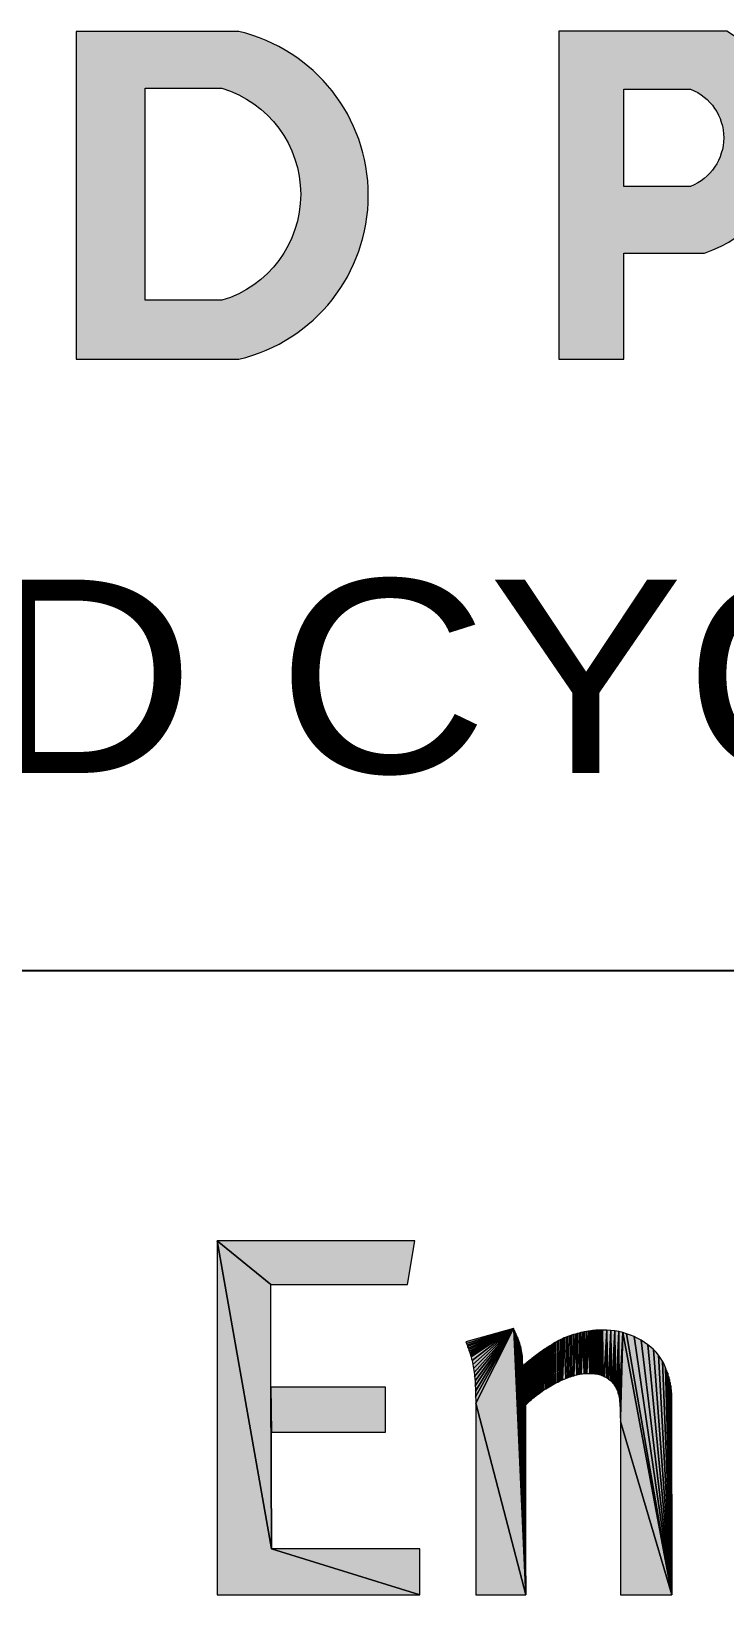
# Model space of a CAD drawing. Header units: inches. Extents: x 0 to 841, y 0 to 594.
# Drawn here: x 757.55 to 767.24, y 62.7 to 84.53 of the extents above; entities that cross this region are included whole.
import ezdxf
from ezdxf.enums import TextEntityAlignment as Align

# ---------------------------------------------------------------- set-up
doc = ezdxf.new("R2010")
doc.units = ezdxf.units.IN
doc.header["$MEASUREMENT"] = 0
doc.layers.add('BG 0', color=7, linetype='Continuous')
doc.layers.add('BG Border', color=7, linetype='Continuous')
doc.styles.add('Arial', font='arial.ttf')

msp = doc.modelspace()

# ---------------------------------------------------------------- hatches: boundary and pattern name
at = {"layer": 'BG 0', "linetype": 'Continuous'}
for points in [[(762.8058293991663, 67.03117590317862), (762.9066971885729, 67.6435932043897), (760.1471873449423, 67.6435932043897), (760.8965252594147, 67.03117590317862)], [(760.8965252594147, 67.03117590317862), (760.1471873449423, 67.6435932043897), (760.9037091183902, 63.34220089300389), (760.8965252594147, 65.59734842203015)], [(760.9037091183902, 63.34220089300389), (760.1471873449423, 67.6435932043897), (760.1471873449423, 62.70097805317786), (762.978722718896, 62.70097805317786)], [(764.2828468280029, 66.41871186682553), (763.6199555733954, 66.23142412334946), (763.6242819122579, 66.21994063130687), (763.6285014279387, 66.20864407983241)], [(764.2828468280029, 66.41871186682553), (763.6285014279387, 66.20864407983241), (763.6326141204377, 66.19748773378404), (763.6366734013457, 66.18642485801976)], [(764.2828468280029, 66.41871186682553), (763.6366734013457, 66.18642485801976), (763.6406792706629, 66.17554558459918), (763.6446317283893, 66.16480985482912)], [(764.2828468280029, 66.41871186682553), (763.6446317283893, 66.16480985482912), (763.6484773629336, 66.15426106562722), (763.6522695858874, 66.14380240848493)], [(764.2828468280029, 66.41871186682553), (763.6522695858874, 66.14380240848493), (763.655954985659, 66.13348729499319), (763.65958697384, 66.1233090487031)], [(764.2828468280029, 66.41871186682553), (763.65958697384, 66.1233090487031), (763.66316555043, 66.11322761092151), (763.6666907154291, 66.1031428349155)], [(764.2828468280029, 66.41871186682553), (763.6666907154291, 66.1031428349155), (763.6701090572466, 66.09306139713394), (763.6734739874729, 66.08297662112793)], [(764.2828468280029, 66.41871186682553), (763.6734739874729, 66.08297662112793), (763.6767320945175, 66.07289518334633), (763.6799367899713, 66.06281040734032)], [(764.2828468280029, 66.41871186682553), (763.6799367899713, 66.06281040734032), (763.6830880738341, 66.05272896955876), (763.6861325345152, 66.04264419355275)], [(764.2828468280029, 66.41871186682553), (763.6861325345152, 66.04264419355275), (763.6891235836055, 66.03255941754674), (763.6920078095137, 66.02247797976514)], [(764.2828468280029, 66.41871186682553), (763.6920078095137, 66.02247797976514), (763.699058139512, 65.99638307938812), (763.7055743536013, 65.97000776815891)], [(764.2828468280029, 66.41871186682553), (763.7055743536013, 65.97000776815891), (763.7117166865543, 65.94335204607748), (763.7173783151894, 65.91641591314387)], [(764.2828468280029, 66.41871186682553), (763.7173783151894, 65.91641591314387), (763.7226660626881, 65.88915597244042), (763.7274731058685, 65.86165901780237)], [(764.2828468280029, 66.41871186682553), (763.7274731058685, 65.86165901780237), (763.731852856322, 65.83383825539454), (763.7358587256392, 65.80573374391005)], [(764.2828468280029, 66.41871186682553), (763.7358587256392, 65.80573374391005), (763.7393838906382, 65.7773521597978), (763.7424817629103, 65.74869016483336)], [(764.2828468280029, 66.41871186682553), (763.7424817629103, 65.74869016483336), (763.745205754046, 65.71899999674417), (763.7476626872271, 65.68758396662415)], [(764.2828468280029, 66.41871186682553), (763.7476626872271, 65.68758396662415), (763.7497991508629, 65.65443873624889), (763.7516685565444, 65.6195676438428)], [(764.2828468280029, 66.41871186682553), (763.7516685565444, 65.6195676438428), (763.7532709042712, 65.5829706894059), (763.7546061940436, 65.54464453471374)], [(764.2828468280029, 66.41871186682553), (763.7546061940436, 65.54464453471374), (763.7555676026798, 65.50458917976633), (763.7563153649522, 65.4627645658705)], [(764.2828468280029, 66.41871186682553), (763.7563153649522, 65.4627645658705), (763.7567426576794, 65.41925748686147), (763.7568494808612, 65.37402120759715)], [(764.2828468280029, 66.41871186682553), (763.7568494808612, 65.37402120759715), (764.4557401477325, 62.70097805317786), (764.2899505695921, 66.4043808693433)], [(764.4557401477325, 62.70097805317786), (764.3035171136796, 66.37613949065715), (764.2968406648176, 66.39019007728717), (764.2899505695921, 66.4043808693433)], [(764.4557401477325, 62.70097805317786), (764.3161756607219, 66.34850233059304), (764.3099265045872, 66.36222577122881), (764.3035171136796, 66.37613949065715)], [(765.2007784291379, 66.3550385740289), (765.2099652227719, 65.78024640037947), (765.2302616273123, 65.7837949329496), (765.2266830507224, 66.36110746604442)], [(765.2266830507224, 66.36110746604442), (765.2302616273123, 65.7837949329496), (765.2526410838977, 66.36656880121352)], [(765.2302616273123, 65.7837949329496), (765.2502909738982, 65.78673590867331), (765.2700532625297, 65.78897585726651), (765.2526410838977, 66.36656880121352)], [(765.2526410838977, 66.36656880121352), (765.2700532625297, 65.78897585726651), (765.2895484932067, 65.79060824901325), (765.2785457054823, 66.37146931467822)], [(765.2785457054823, 66.37146931467822), (765.2895484932067, 65.79060824901325), (765.3086698427473, 65.79158968699596), (765.3045037386574, 66.37581234466292)], [(765.3045037386574, 66.37581234466292), (765.3086698427473, 65.79158968699596), (765.3304617718328, 66.3795478178012)], [(765.3086698427473, 65.79158968699596), (765.3275241343335, 65.79191683299021), (765.3517195850093, 65.79154295185393), (765.3304617718328, 66.3795478178012)], [(765.3304617718328, 66.3795478178012), (765.3517195850093, 65.79154295185393), (765.3751138618218, 65.79046804358715), (765.3563663934173, 66.38271913101065)], [(765.3563663934173, 66.38271913101065), (765.3751138618218, 65.79046804358715), (765.3650190711425, 66.38412118527165)], [(765.3751138618218, 65.79046804358715), (765.3736717488675, 66.38542976924859), (765.3650190711425, 66.38412118527165)], [(765.3978137879524, 65.78864871127226), (765.3823244265926, 66.38668827985909), (765.3736717488675, 66.38542976924859), (765.3751138618218, 65.79046804358715)], [(765.399576370452, 66.38902169873634), (765.3909771043177, 66.38790339355197), (765.3823244265926, 66.38668827985909), (765.3978137879524, 65.78864871127226)], [(765.4197659518106, 65.78612835182687), (765.399576370452, 66.38902169873634), (765.3978137879524, 65.78864871127226)], [(765.4197659518106, 65.78612835182687), (765.4168817259022, 66.39103130984378), (765.408282459768, 66.39004987186108), (765.399576370452, 66.38902169873634)], [(765.4197659518106, 65.78612835182687), (765.4410237649871, 65.78290696525097), (765.4255344036274, 66.39191593931801), (765.4168817259022, 66.39103130984378)], [(765.4410237649871, 65.78290696525097), (765.4341870813524, 66.3927571718746), (765.4255344036274, 66.39191593931801)], [(765.4615872274819, 65.77893781640253), (765.4428397590775, 66.39350493414716), (765.4341870813524, 66.3927571718746), (765.4410237649871, 65.78290696525097)], [(765.4601451145278, 66.39481017989966), (765.4514924368028, 66.39420596127766), (765.4428397590775, 66.39350493414716), (765.4615872274819, 65.77893781640253)], [(765.4687977922529, 66.39537100160408), (765.4601451145278, 66.39481017989966), (765.4615872274819, 65.77893781640253), (765.4814029277043, 65.77427097864802)], [(765.4687977922529, 66.39537100160408), (765.4814029277043, 65.77427097864802), (765.4773970583872, 66.3958383530244)], [(765.4860497361122, 66.39621223416069), (765.4773970583872, 66.3958383530244), (765.4814029277043, 65.77427097864802), (765.500470865654, 65.76885637862094)], [(765.4860497361122, 66.39621223416069), (765.500470865654, 65.76885637862094), (765.4947024138373, 66.39653938015492)], [(765.5033550915625, 66.39681979100712), (765.4947024138373, 66.39653938015492), (765.500470865654, 65.76885637862094), (765.5188444529223, 65.76274075146338)], [(765.5033550915625, 66.39681979100712), (765.5188444529223, 65.76274075146338), (765.5120077692876, 66.39695999643322)], [(765.5206604470127, 66.39710020185933), (765.5120077692876, 66.39695999643322), (765.5188444529223, 65.76274075146338), (765.5364702779179, 65.75587736203329)], [(765.5206604470127, 66.39710020185933), (765.5364702779179, 65.75587736203329), (765.5293131247379, 66.39710020185933)], [(765.5878522283597, 66.39569814759831), (765.5293131247379, 66.39710020185933), (765.5364702779179, 65.75587736203329), (765.5534551638228, 65.74840975398115)], [(765.5878522283597, 66.39569814759831), (765.5534551638228, 65.74840975398115), (765.5696388758641, 65.74033458908261), (765.5851282372239, 65.7316518673376)], [(765.5878522283597, 66.39569814759831), (765.5851282372239, 65.7316518673376), (765.5999232479022, 65.72245505903024)], [(765.6454299233454, 66.39135845583803), (765.5878522283597, 66.39569814759831), (765.5999232479022, 65.72245505903024), (765.6139704963077, 65.71265069387643)], [(765.6454299233454, 66.39135845583803), (765.6139704963077, 65.71265069387643), (765.6272699824407, 65.70228884524265), (765.6398751178921, 65.691316101538)], [(765.6454299233454, 66.39135845583803), (765.6398751178921, 65.691316101538), (765.6517859026619, 65.67978587435337)], [(765.7019927981039, 66.38416792041369), (765.6454299233454, 66.39135845583803), (765.6517859026619, 65.67978587435337), (765.6629489251591, 65.66769816368875)], [(765.7019927981039, 66.38416792041369), (765.6629489251591, 65.66769816368875), (765.6733641853838, 65.65499955795329), (765.6859159092443, 65.63884588993174)], [(765.7019927981039, 66.38416792041369), (765.6859159092443, 65.63884588993174), (765.6976130476505, 65.62213473843022), (765.7084021890114, 65.60486276522431)], [(765.7575408526355, 66.37408314440768), (765.7019927981039, 66.38416792041369), (765.7084021890114, 65.60486276522431), (765.718336744918, 65.58698323517194)], [(765.7575408526355, 66.37408314440768), (765.718336744918, 65.58698323517194), (765.7274167153703, 65.56854622163961), (765.7356421003683, 65.54954504817843)], [(765.7575408526355, 66.37408314440768), (765.7356421003683, 65.54954504817843), (765.743012899912, 65.52993965609525), (765.7494757024103, 65.50977344230765)], [(765.7575408526355, 66.37408314440768), (765.7494757024103, 65.50977344230765), (765.7550839194544, 65.48899967167362), (765.759837551044, 65.46766507933518)], [(765.8120740869402, 66.36110746604442), (765.7575408526355, 66.37408314440768), (765.759837551044, 65.46766507933518), (765.763950243543, 65.44479156553408)], [(765.8120740869402, 66.36110746604442), (765.763950243543, 65.44479156553408), (765.7676356433149, 65.41925748686147), (765.7708937503595, 65.39115297537697)], [(765.8120740869402, 66.36110746604442), (765.7708937503595, 65.39115297537697), (765.7736711530861, 65.36048470752951), (765.7760746746764, 65.32719927172813)], [(765.8120740869402, 66.36110746604442), (765.7760746746764, 65.32719927172813), (765.7779974919486, 65.29130334442173), (765.7795464280847, 65.25283698430349)], [(765.8120740869402, 66.36110746604442), (765.7795464280847, 65.25283698430349), (765.7806146599025, 65.21175679445577), (765.7812555989933, 65.1681095100206)], [(765.8120740869402, 66.36110746604442), (765.7812555989933, 65.1681095100206), (765.7814692453569, 65.121848395856), (766.49478104177, 62.70097805317786)], [(765.8120740869402, 66.36110746604442), (766.49478104177, 62.70097805317786), (765.8656459126086, 66.34523420887508)], [(764.4557401477325, 62.70097805317786), (764.3279796223098, 66.32137925709125), (764.3222111704931, 66.3348723602413), (764.3161756607219, 66.34850233059304)], [(764.4557401477325, 62.70097805317786), (764.3389289984435, 66.29486707866036), (764.333534427763, 66.30807643273377), (764.3279796223098, 66.32137925709125)], [(764.4557401477325, 62.70097805317786), (764.3490237891228, 66.26895578062704), (764.3440565111695, 66.28184132693065), (764.3389289984435, 66.29486707866036)], [(764.4557401477325, 62.70097805317786), (764.3582639943477, 66.24356190738052), (764.3537240091216, 66.25621377797397), (764.3490237891228, 66.26895578062704)], [(764.4557401477325, 62.70097805317786), (764.3665962025276, 66.21877559098044), (764.3625369216195, 66.23109697735522), (764.3582639943477, 66.24356190738052)], [(764.4557401477325, 62.70097805317786), (764.3740738252529, 66.19459349320238), (764.370441837072, 66.20663780694939), (764.3665962025276, 66.21877559098044)], [(764.4557401477325, 62.70097805317786), (764.3807502741149, 66.17097221712874), (764.3774921670702, 66.18268938488148), (764.3740738252529, 66.19459349320238)], [(764.4557401477325, 62.70097805317786), (764.3865187259316, 66.14636950307236), (764.3836879116141, 66.15934851966003), (764.3807502741149, 66.17097221712874)], [(764.4557401477325, 62.70097805317786), (764.3916996502485, 66.12046154326349), (764.3891893054764, 66.13344055985115), (764.3865187259316, 66.14636950307236)], [(764.7345486522086, 65.57638771082799), (764.7581031637935, 65.59118605973055), (764.7413853358432, 66.14553160874019), (764.7330531276635, 66.14030394928125)], [(764.7581031637935, 65.59118605973055), (764.7497709556138, 66.15066579791502), (764.7413853358432, 66.14553160874019)], [(764.7818179101514, 65.60547032207074), (764.758370221748, 66.15575325194786), (764.7497709556138, 66.15066579791502), (764.7581031637935, 65.59118605973055)], [(764.7756755771983, 66.16597823337997), (764.7670228994732, 66.1608440442051), (764.758370221748, 66.15575325194786), (764.7818179101514, 65.60547032207074)], [(764.7843282549234, 66.17120589283888), (764.7756755771983, 66.16597823337997), (764.7818179101514, 65.60547032207074), (764.8056394796909, 65.61928723299059)], [(764.7843282549234, 66.17120589283888), (764.8056394796909, 65.61928723299059), (764.7929275210577, 66.1765270225819)], [(764.8056394796909, 65.61928723299059), (764.8015801987827, 66.18184815232487), (764.7929275210577, 66.1765270225819)], [(764.829621284003, 65.63254666043048), (764.8102328765078, 66.18730948749398), (764.8015801987827, 66.18184815232487), (764.8056394796909, 65.61928723299059)], [(764.8275382319581, 66.19842243662472), (764.818885554233, 66.19282089602953), (764.8102328765078, 66.18730948749398), (764.829621284003, 65.63254666043048)], [(764.8361909096833, 66.20407071236195), (764.8275382319581, 66.19842243662472), (764.829621284003, 65.63254666043048), (764.853763323088, 65.6453353982256)], [(764.8361909096833, 66.20407071236195), (764.853763323088, 65.6453353982256), (764.8448435874084, 66.20981245838325)], [(764.8448435874084, 66.20981245838325), (764.853763323088, 65.6453353982256), (764.8780655969456, 65.65766012282478), (764.8694129192204, 66.22390978015531)], [(764.8694129192204, 66.22390978015531), (764.8780655969456, 65.65766012282478), (764.902474693985, 65.6694240257196), (764.8940890742142, 66.23744628022297)], [(764.8940890742142, 66.23744628022297), (764.902474693985, 65.6694240257196), (764.92544167807, 65.68067384205202), (764.9189788755716, 66.25042529681063)], [(764.9189788755716, 66.25042529681063), (764.92544167807, 65.68067384205202), (764.9483018389735, 65.69145630696408), (764.9439755001109, 66.2628434916939)], [(764.9439755001109, 66.2628434916939), (764.9483018389735, 65.69145630696408), (764.9710017651041, 65.70172802353824), (764.9690789478319, 66.27465412973075)], [(764.9690789478319, 66.27465412973075), (764.9710017651041, 65.70172802353824), (764.9943960419166, 66.28585721092114)], [(764.9710017651041, 65.70172802353824), (764.9935414564623, 65.71148565355001), (765.0159209130475, 65.72077259391702), (764.9943960419166, 66.28585721092114)], [(764.9943960419166, 66.28585721092114), (765.0159209130475, 65.72077259391702), (765.0381935464511, 65.72950205080406), (765.019819959183, 66.29654620554915)], [(765.019819959183, 66.29654620554915), (765.0381935464511, 65.72950205080406), (765.0603059450821, 65.73776749449517), (765.0454041112222, 66.30663098155516)], [(765.0454041112222, 66.30663098155516), (765.0603059450821, 65.73776749449517), (765.082311520531, 65.74551551339948), (765.0711484980338, 66.31615159763233)], [(765.0711484980338, 66.31615159763233), (765.082311520531, 65.74551551339948), (765.1041034496166, 65.75274944574144), (765.0969997080274, 66.3250679950875)], [(765.0969997080274, 66.3250679950875), (765.1041034496166, 65.75274944574144), (765.1257885555201, 65.75947262974545), (765.1229577412028, 66.33342357083825)], [(765.1229577412028, 66.33342357083825), (765.1257885555201, 65.75947262974545), (765.1488623627872, 66.34122166310904)], [(765.1257885555201, 65.75947262974545), (765.1472600150603, 65.76563499204505), (765.168464416646, 65.77114306235617), (765.1488623627872, 66.34122166310904)], [(765.1488623627872, 66.34122166310904), (765.168464416646, 65.77114306235617), (765.1893483486863, 65.77599684067883), (765.1748203959627, 66.34840886030895)], [(765.1748203959627, 66.34840886030895), (765.1893483486863, 65.77599684067883), (765.2099652227719, 65.78024640037947), (765.2007784291379, 66.3550385740289)], [(766.49478104177, 62.70097805317786), (765.9696382800827, 66.3049017812999), (765.9181495064591, 66.32651678449055), (765.8656459126086, 66.34523420887508)], [(766.49478104177, 62.70097805317786), (766.0696781898305, 66.2530391265401), (766.0201656450702, 66.28039587575203), (765.9696382800827, 66.3049017812999)], [(766.49478104177, 62.70097805317786), (766.1615995377622, 66.19165251747869), (766.1171610941369, 66.22325548816684), (766.0696781898305, 66.2530391265401)], [(766.49478104177, 62.70097805317786), (766.2414498661512, 66.12275156522313), (766.2030469322972, 66.15813340596716), (766.1615995377622, 66.19165251747869)], [(764.4557401477325, 62.70097805317786), (764.3962930470656, 66.09450684831256), (764.3941031718389, 66.10748586490023), (764.3916996502485, 66.12046154326349)], [(764.4557401477325, 62.70097805317786), (764.4003523279737, 66.06855215336162), (764.3984295107014, 66.0815311699493), (764.3962930470656, 66.09450684831256)], [(764.4557401477325, 62.70097805317786), (764.4038240813818, 66.04264419355275), (764.4021683220641, 66.05562321014042), (764.4003523279737, 66.06855215336162)], [(764.4557401477325, 62.70097805317786), (764.4067083072903, 66.01664276345979), (764.4053196059269, 66.02966517696507), (764.4038240813818, 66.04264419355275)], [(764.4557401477325, 62.70097805317786), (764.4281797668303, 65.90558671308972), (764.4125301706979, 65.89279463707018), (764.4118892316072, 65.93537035146298)], [(764.4435088934174, 65.9181451133991), (764.4557401477325, 65.35240954263094), (764.4747012625005, 65.37103349673143), (764.4584641388683, 65.93037636771423)], [(764.4584641388683, 65.93037636771423), (764.4747012625005, 65.37103349673143), (764.4730455031829, 65.94232387295274)], [(764.4730455031829, 65.94232387295274), (764.4747012625005, 65.37103349673143), (764.4940896699957, 65.38942711334616), (764.487252986361, 65.95399430556347)], [(764.487252986361, 65.95399430556347), (764.4940896699957, 65.38942711334616), (764.513905370218, 65.40763378939275), (764.5011399999939, 65.96538766554643)], [(764.5011399999939, 65.96538766554643), (764.513905370218, 65.40763378939275), (764.5341483631676, 65.42560678972919), (764.5146531324906, 65.97649727645273)], [(764.5146531324906, 65.97649727645273), (764.5341483631676, 65.42560678972919), (764.5278457954419, 65.98727974136483)], [(764.540611165666, 65.99782853056675), (764.5278457954419, 65.98727974136483), (764.5341483631676, 65.42560678972919), (764.5548186488444, 65.44334277613102)], [(764.540611165666, 65.99782853056675), (764.5548186488444, 65.44334277613102), (764.5530026547538, 66.00805351199887)], [(764.5530026547538, 66.00805351199887), (764.5548186488444, 65.44334277613102), (764.575969638839, 65.46089516018915), (764.5652873206598, 66.0180882146384)], [(764.5652873206598, 66.0180882146384), (764.575969638839, 65.46089516018915), (764.5974945099699, 65.4782138685371), (764.5776788097476, 66.02793931493424)], [(764.5776788097476, 66.02793931493424), (764.5974945099699, 65.4782138685371), (764.5900702988354, 66.03765020980399)], [(764.602622022696, 66.04726429616522), (764.5900702988354, 66.03765020980399), (764.5974945099699, 65.4782138685371), (764.6194466738282, 65.49534897454136)], [(764.602622022696, 66.04726429616522), (764.6194466738282, 65.49534897454136), (764.6151737465565, 66.05669478018277)], [(764.6278322935988, 66.0659850587742), (764.6151737465565, 66.05669478018277), (764.6194466738282, 65.49534897454136), (764.6418795420044, 65.51224706661102)], [(764.6278322935988, 66.0659850587742), (764.6418795420044, 65.51224706661102), (764.640544252232, 66.07513513193953)], [(764.653309622456, 66.08414499967876), (764.640544252232, 66.07513513193953), (764.6418795420044, 65.51224706661102), (764.6646862913169, 65.5289114829705)], [(764.653309622456, 66.08414499967876), (764.6646862913169, 65.5289114829705), (764.666181815862, 66.0930146619919)], [(764.6878135101747, 65.54525209156017), (764.6791074208587, 66.10169738373689), (764.666181815862, 66.0930146619919), (764.6646862913169, 65.5289114829705)], [(764.6878135101747, 65.54525209156017), (764.693795608355, 66.11308740549542), (764.6863713972206, 66.10743912975819), (764.6791074208587, 66.10169738373689)], [(764.7111009638054, 65.56107527536305), (764.7013800542622, 66.11868894609061), (764.693795608355, 66.11308740549542), (764.6878135101747, 65.54525209156017)], [(764.7111009638054, 65.56107527536305), (764.716922827213, 66.12965835157084), (764.7090713233513, 66.12419701640175), (764.7013800542622, 66.11868894609061)], [(764.7345486522086, 65.57638771082799), (764.716922827213, 66.12965835157084), (764.7111009638054, 65.56107527536305)], [(764.7345486522086, 65.57638771082799), (764.7330531276635, 66.14030394928125), (764.7249345658473, 66.13497948131382), (764.716922827213, 66.12965835157084)], [(766.49478104177, 62.70097805317786), (766.3091757634072, 66.04637966669102), (766.2768083393244, 66.08549698057331), (766.2414498661512, 66.12275156522313)], [(766.49478104177, 62.70097805317786), (766.3647772295296, 65.96253682188237), (766.3384987268089, 66.00539294712736), (766.3091757634072, 66.04637966669102)], [(766.49478104177, 62.70097805317786), (766.4083076761098, 65.87113623696195), (766.3880646831603, 65.91777123226282), (766.3647772295296, 65.96253682188237)], [(764.4281797668303, 65.90558671308972), (764.4557401477325, 62.70097805317786), (764.4557401477325, 65.35240954263094), (764.4435088934174, 65.9181451133991)], [(766.49478104177, 62.70097805317786), (766.4247584461057, 65.83281008226979), (766.4167467074712, 65.85222853378484), (766.4083076761098, 65.87113623696195)], [(766.49478104177, 62.70097805317786), (766.4394466336021, 65.79275806554682), (766.4322894804221, 65.81301774961847), (766.4247584461057, 65.83281008226979)], [(766.49478104177, 62.70097805317786), (766.4523722385989, 65.75097684856858), (766.446123082464, 65.77207776519687), (766.4394466336021, 65.79275806554682)], [(766.49478104177, 62.70097805317786), (766.4636420842778, 65.70746976955955), (766.4582475135974, 65.72945531566204), (766.4523722385989, 65.75097684856858)], [(766.49478104177, 62.70097805317786), (766.4731493474573, 65.66223349029524), (766.4686093622311, 65.68506360717876), (766.4636420842778, 65.70746976955955)], [(760.8965252594147, 65.59734842203015), (760.9037091183902, 63.34220089300389), (760.9037091183902, 64.9705500499704)], [(762.4960154661753, 65.59734842203015), (760.8965252594147, 65.59734842203015), (760.9037091183902, 64.9705500499704), (762.4960154661753, 64.9705500499704)], [(766.49478104177, 62.70097805317786), (766.480947439728, 65.61550502471029), (766.4772620399563, 65.63903283049987), (766.4731493474573, 65.66223349029524)], [(766.49478104177, 62.70097805317786), (766.4869829494993, 65.56770498908298), (766.4841521351818, 65.59174688143496), (766.480947439728, 65.61550502471029)], [(766.49478104177, 62.70097805317786), (766.491309288362, 65.51868983976281), (766.4893864710896, 65.54333595073679), (766.4869829494993, 65.56770498908298)], [(766.49478104177, 62.70097805317786), (766.4938730447248, 65.46855304703382), (766.4928048129069, 65.49375997971221), (766.491309288362, 65.51868983976281)], [(764.4557401477325, 62.70097805317786), (763.7568494808612, 65.37402120759715), (763.7568494808612, 62.70097805317786)], [(766.49478104177, 62.70097805317786), (765.7814692453569, 65.121848395856), (765.7814692453569, 62.70097805317786)], [(760.9037091183902, 63.34220089300389), (762.978722718896, 62.70097805317786), (762.978722718896, 63.34220089300389)]]:
    msp.add_hatch(color=7, dxfattribs=at).paths.add_polyline_path(points)
at = {"layer": 'BG Border', "linetype": 'ByBlock', "true_color": 0x004c8c}
h = msp.add_hatch(color=154, dxfattribs=at)
edge = h.paths.add_edge_path()
edge.add_arc((759.9048862304343, 82.23877832027254), 2.351850224609818, 283.3839906761634, 436.6516748569431)
edge.add_line((760.4478589884633, 84.52709212371727), (758.1759484686346, 84.52688563753506))
edge.add_line((758.1759484686346, 84.52688563753506), (758.1759484686346, 79.95102164469898))
edge.add_line((758.1759484686346, 79.95102164469898), (760.449283314999, 79.95080295036257))
edge = h.paths.add_edge_path(flags=0)
edge.add_arc((759.7663930857791, 82.25357685826243), 1.545363969314711, -73.29931720121749, 73.29931720119112, ccw=False)
edge.add_line((760.2104873188126, 80.77339777793381), (759.1404781207177, 80.77339777766619))
edge.add_line((759.1404781207177, 80.77339777766619), (759.1404781207177, 83.73375593885223))
edge.add_line((759.1404781207177, 83.73375593885223), (760.2104873188133, 83.73375593859085))
h = msp.add_hatch(color=154, dxfattribs=at)
edge = h.paths.add_edge_path()
edge.add_arc((766.4293586794784, 83.04926479734404), 1.698747891568986, 287.982520572038, 420.6078188625672)
edge.add_line((767.2630784238214, 84.5293512093493), (764.9204523465913, 84.52913833569376))
edge.add_line((764.9204523465913, 84.52913833569376), (764.9204523465913, 79.95306764414494))
edge.add_line((764.9204523465913, 79.95306764414494), (765.8248949870506, 79.95314983038563))
edge.add_line((765.8248949870506, 79.95314983038563), (765.8248949879538, 81.43349947440159))
edge.add_line((765.8248949879538, 81.43349947440159), (766.9538077442505, 81.43349947478953))
edge = h.paths.add_edge_path(flags=0)
edge.add_arc((766.4912813452712, 83.04295183750074), 0.7299356171920341, -68.40165426039522, 68.40165425628737, ccw=False)
edge.add_line((766.7599689727679, 82.36426710651313), (765.8248949879538, 82.3642671058632))
edge.add_line((765.8248949879538, 82.3642671058632), (765.8248949879538, 83.72163656842805))
edge.add_line((765.8248949879538, 83.72163656842805), (766.7599689728165, 83.7216365684691))

# ---------------------------------------------------------------- linework, layer by layer
at = {"layer": 'BG 0', "color": 7, "linetype": 'Continuous', "lineweight": 5}
for p, q in [((764.455744, 62.700978), (764.407689, 66.016657)), ((764.455743, 62.700978), (764.409686, 65.990137)), ((764.455742, 62.700978), (764.41113, 65.96301)), ((764.412588, 65.892795), (764.411961, 65.935371)), ((766.494785, 62.700978), (766.494401, 65.468553))]:
    msp.add_line(p, q, dxfattribs=at)
for points in [[(762.805829, 67.031176), (762.906697, 67.643593), (760.147187, 67.643593), (760.896525, 67.031176)], [(760.896525, 67.031176), (760.147187, 67.643593), (760.903709, 63.342201), (760.896525, 65.597348)], [(760.903709, 63.342201), (760.147187, 67.643593), (760.147187, 62.700978), (762.978723, 62.700978)], [(764.282847, 66.418712), (763.619956, 66.231424), (763.624282, 66.219941), (763.628501, 66.208644)], [(764.282847, 66.418712), (763.628501, 66.208644), (763.632614, 66.197488), (763.636673, 66.186425)], [(764.282847, 66.418712), (763.636673, 66.186425), (763.640679, 66.175546), (763.644632, 66.16481)], [(764.282847, 66.418712), (763.644632, 66.16481), (763.648477, 66.154261), (763.65227, 66.143802)], [(764.282847, 66.418712), (763.65227, 66.143802), (763.655955, 66.133487), (763.659587, 66.123309)], [(764.282847, 66.418712), (763.659587, 66.123309), (763.663166, 66.113228), (763.666691, 66.103143)], [(764.282847, 66.418712), (763.666691, 66.103143), (763.670109, 66.093061), (763.673474, 66.082977)], [(764.282847, 66.418712), (763.673474, 66.082977), (763.676732, 66.072895), (763.679937, 66.06281)], [(764.282847, 66.418712), (763.679937, 66.06281), (763.683088, 66.052729), (763.686133, 66.042644)], [(764.282847, 66.418712), (763.686133, 66.042644), (763.689124, 66.032559), (763.692008, 66.022478)], [(764.282847, 66.418712), (763.692008, 66.022478), (763.699058, 65.996383), (763.705574, 65.970008)], [(764.282847, 66.418712), (763.705574, 65.970008), (763.711717, 65.943352), (763.717378, 65.916416)], [(764.282847, 66.418712), (763.717378, 65.916416), (763.722666, 65.889156), (763.727473, 65.861659)], [(764.282847, 66.418712), (763.727473, 65.861659), (763.731853, 65.833838), (763.735859, 65.805734)], [(764.282847, 66.418712), (763.735859, 65.805734), (763.739384, 65.777352), (763.742482, 65.74869)], [(764.282847, 66.418712), (763.742482, 65.74869), (763.745206, 65.719), (763.747663, 65.687584)], [(764.282847, 66.418712), (763.747663, 65.687584), (763.749799, 65.654439), (763.751669, 65.619568)], [(764.282847, 66.418712), (763.751669, 65.619568), (763.753271, 65.582971), (763.754606, 65.544645)], [(764.282847, 66.418712), (763.754606, 65.544645), (763.755568, 65.504589), (763.756315, 65.462765)], [(764.282847, 66.418712), (763.756315, 65.462765), (763.756743, 65.419257), (763.756849, 65.374021)], [(764.282847, 66.418712), (763.756849, 65.374021), (764.45574, 62.700978), (764.289951, 66.404381)], [(764.45574, 62.700978), (764.303517, 66.376139), (764.296841, 66.39019), (764.289951, 66.404381)], [(764.45574, 62.700978), (764.316176, 66.348502), (764.309927, 66.362226), (764.303517, 66.376139)], [(765.200778, 66.355039), (765.209965, 65.780246), (765.230262, 65.783795), (765.226683, 66.361107)], [(765.226683, 66.361107), (765.230262, 65.783795), (765.252641, 66.366569)], [(765.230262, 65.783795), (765.250291, 65.786736), (765.270053, 65.788976), (765.252641, 66.366569)], [(765.252641, 66.366569), (765.270053, 65.788976), (765.289548, 65.790608), (765.278546, 66.371469)], [(765.278546, 66.371469), (765.289548, 65.790608), (765.30867, 65.79159), (765.304504, 66.375812)], [(765.304504, 66.375812), (765.30867, 65.79159), (765.330462, 66.379548)], [(765.30867, 65.79159), (765.327524, 65.791917), (765.35172, 65.791543), (765.330462, 66.379548)], [(765.330462, 66.379548), (765.35172, 65.791543), (765.375114, 65.790468), (765.356366, 66.382719)], [(765.356366, 66.382719), (765.375114, 65.790468), (765.365019, 66.384121)], [(765.375114, 65.790468), (765.373672, 66.38543), (765.365019, 66.384121)], [(765.397814, 65.788649), (765.382324, 66.386688), (765.373672, 66.38543), (765.375114, 65.790468)], [(765.399576, 66.389022), (765.390977, 66.387903), (765.382324, 66.386688), (765.397814, 65.788649)], [(765.419766, 65.786128), (765.399576, 66.389022), (765.397814, 65.788649)], [(765.419766, 65.786128), (765.416882, 66.391031), (765.408282, 66.39005), (765.399576, 66.389022)], [(765.419766, 65.786128), (765.441024, 65.782907), (765.425534, 66.391916), (765.416882, 66.391031)], [(765.441024, 65.782907), (765.434187, 66.392757), (765.425534, 66.391916)], [(765.461587, 65.778938), (765.44284, 66.393505), (765.434187, 66.392757), (765.441024, 65.782907)], [(765.460145, 66.39481), (765.451492, 66.394206), (765.44284, 66.393505), (765.461587, 65.778938)], [(765.468798, 66.395371), (765.460145, 66.39481), (765.461587, 65.778938), (765.481403, 65.774271)], [(765.468798, 66.395371), (765.481403, 65.774271), (765.477397, 66.395838)], [(765.48605, 66.396212), (765.477397, 66.395838), (765.481403, 65.774271), (765.500471, 65.768856)], [(765.48605, 66.396212), (765.500471, 65.768856), (765.494702, 66.396539)], [(765.503355, 66.39682), (765.494702, 66.396539), (765.500471, 65.768856), (765.518844, 65.762741)], [(765.503355, 66.39682), (765.518844, 65.762741), (765.512008, 66.39696)], [(765.52066, 66.3971), (765.512008, 66.39696), (765.518844, 65.762741), (765.53647, 65.755877)], [(765.52066, 66.3971), (765.53647, 65.755877), (765.529313, 66.3971)], [(765.587852, 66.395698), (765.529313, 66.3971), (765.53647, 65.755877), (765.553455, 65.74841)], [(765.587852, 66.395698), (765.553455, 65.74841), (765.569639, 65.740335), (765.585128, 65.731652)], [(765.587852, 66.395698), (765.585128, 65.731652), (765.599923, 65.722455)], [(765.64543, 66.391358), (765.587852, 66.395698), (765.599923, 65.722455), (765.61397, 65.712651)], [(765.64543, 66.391358), (765.61397, 65.712651), (765.62727, 65.702289), (765.639875, 65.691316)], [(765.64543, 66.391358), (765.639875, 65.691316), (765.651786, 65.679786)], [(765.701993, 66.384168), (765.64543, 66.391358), (765.651786, 65.679786), (765.662949, 65.667698)], [(765.701993, 66.384168), (765.662949, 65.667698), (765.673364, 65.655), (765.685916, 65.638846)], [(765.701993, 66.384168), (765.685916, 65.638846), (765.697613, 65.622135), (765.708402, 65.604863)], [(765.757541, 66.374083), (765.701993, 66.384168), (765.708402, 65.604863), (765.718337, 65.586983)], [(765.757541, 66.374083), (765.718337, 65.586983), (765.727417, 65.568546), (765.735642, 65.549545)], [(765.757541, 66.374083), (765.735642, 65.549545), (765.743013, 65.52994), (765.749476, 65.509773)], [(765.757541, 66.374083), (765.749476, 65.509773), (765.755084, 65.489), (765.759838, 65.467665)], [(765.812074, 66.361107), (765.757541, 66.374083), (765.759838, 65.467665), (765.76395, 65.444792)], [(765.812074, 66.361107), (765.76395, 65.444792), (765.767636, 65.419257), (765.770894, 65.391153)], [(765.812074, 66.361107), (765.770894, 65.391153), (765.773671, 65.360485), (765.776075, 65.327199)], [(765.812074, 66.361107), (765.776075, 65.327199), (765.777997, 65.291303), (765.779546, 65.252837)], [(765.812074, 66.361107), (765.779546, 65.252837), (765.780615, 65.211757), (765.781256, 65.16811)], [(765.812074, 66.361107), (765.781256, 65.16811), (765.781469, 65.121848), (766.494781, 62.700978)], [(765.812074, 66.361107), (766.494781, 62.700978), (765.865646, 66.345234)], [(764.45574, 62.700978), (764.32798, 66.321379), (764.322211, 66.334872), (764.316176, 66.348502)], [(764.45574, 62.700978), (764.338929, 66.294867), (764.333534, 66.308076), (764.32798, 66.321379)], [(764.45574, 62.700978), (764.349024, 66.268956), (764.344057, 66.281841), (764.338929, 66.294867)], [(764.45574, 62.700978), (764.358264, 66.243562), (764.353724, 66.256214), (764.349024, 66.268956)], [(764.45574, 62.700978), (764.366596, 66.218776), (764.362537, 66.231097), (764.358264, 66.243562)], [(764.45574, 62.700978), (764.374074, 66.194593), (764.370442, 66.206638), (764.366596, 66.218776)], [(764.45574, 62.700978), (764.38075, 66.170972), (764.377492, 66.182689), (764.374074, 66.194593)], [(764.45574, 62.700978), (764.386519, 66.14637), (764.383688, 66.159349), (764.38075, 66.170972)], [(764.45574, 62.700978), (764.3917, 66.120462), (764.389189, 66.133441), (764.386519, 66.14637)], [(764.734549, 65.576388), (764.758103, 65.591186), (764.741385, 66.145532), (764.733053, 66.140304)], [(764.758103, 65.591186), (764.749771, 66.150666), (764.741385, 66.145532)], [(764.781818, 65.60547), (764.75837, 66.155753), (764.749771, 66.150666), (764.758103, 65.591186)], [(764.775676, 66.165978), (764.767023, 66.160844), (764.75837, 66.155753), (764.781818, 65.60547)], [(764.784328, 66.171206), (764.775676, 66.165978), (764.781818, 65.60547), (764.805639, 65.619287)], [(764.784328, 66.171206), (764.805639, 65.619287), (764.792928, 66.176527)], [(764.805639, 65.619287), (764.80158, 66.181848), (764.792928, 66.176527)], [(764.829621, 65.632547), (764.810233, 66.187309), (764.80158, 66.181848), (764.805639, 65.619287)], [(764.827538, 66.198422), (764.818886, 66.192821), (764.810233, 66.187309), (764.829621, 65.632547)], [(764.836191, 66.204071), (764.827538, 66.198422), (764.829621, 65.632547), (764.853763, 65.645335)], [(764.836191, 66.204071), (764.853763, 65.645335), (764.844844, 66.209812)], [(764.844844, 66.209812), (764.853763, 65.645335), (764.878066, 65.65766), (764.869413, 66.22391)], [(764.869413, 66.22391), (764.878066, 65.65766), (764.902475, 65.669424), (764.894089, 66.237446)], [(764.894089, 66.237446), (764.902475, 65.669424), (764.925442, 65.680674), (764.918979, 66.250425)], [(764.918979, 66.250425), (764.925442, 65.680674), (764.948302, 65.691456), (764.943976, 66.262843)], [(764.943976, 66.262843), (764.948302, 65.691456), (764.971002, 65.701728), (764.969079, 66.274654)], [(764.969079, 66.274654), (764.971002, 65.701728), (764.994396, 66.285857)], [(764.971002, 65.701728), (764.993541, 65.711486), (765.015921, 65.720773), (764.994396, 66.285857)], [(764.994396, 66.285857), (765.015921, 65.720773), (765.038194, 65.729502), (765.01982, 66.296546)], [(765.01982, 66.296546), (765.038194, 65.729502), (765.060306, 65.737767), (765.045404, 66.306631)], [(765.045404, 66.306631), (765.060306, 65.737767), (765.082312, 65.745516), (765.071148, 66.316152)], [(765.071148, 66.316152), (765.082312, 65.745516), (765.104103, 65.752749), (765.097, 66.325068)], [(765.097, 66.325068), (765.104103, 65.752749), (765.125789, 65.759473), (765.122958, 66.333424)], [(765.122958, 66.333424), (765.125789, 65.759473), (765.148862, 66.341222)], [(765.125789, 65.759473), (765.14726, 65.765635), (765.168464, 65.771143), (765.148862, 66.341222)], [(765.148862, 66.341222), (765.168464, 65.771143), (765.189348, 65.775997), (765.17482, 66.348409)], [(765.17482, 66.348409), (765.189348, 65.775997), (765.209965, 65.780246), (765.200778, 66.355039)], [(766.494781, 62.700978), (765.969638, 66.304902), (765.91815, 66.326517), (765.865646, 66.345234)], [(766.494781, 62.700978), (766.069678, 66.253039), (766.020166, 66.280396), (765.969638, 66.304902)], [(766.494781, 62.700978), (766.1616, 66.191653), (766.117161, 66.223255), (766.069678, 66.253039)], [(766.494781, 62.700978), (766.24145, 66.122752), (766.203047, 66.158133), (766.1616, 66.191653)], [(764.45574, 62.700978), (764.396293, 66.094507), (764.394103, 66.107486), (764.3917, 66.120462)], [(764.45574, 62.700978), (764.400352, 66.068552), (764.39843, 66.081531), (764.396293, 66.094507)], [(764.45574, 62.700978), (764.403824, 66.042644), (764.402168, 66.055623), (764.400352, 66.068552)], [(764.45574, 62.700978), (764.406708, 66.016643), (764.40532, 66.029665), (764.403824, 66.042644)], [(764.45574, 62.700978), (764.42818, 65.905587), (764.41253, 65.892795), (764.411889, 65.93537)], [(764.443509, 65.918145), (764.45574, 65.35241), (764.474701, 65.371033), (764.458464, 65.930376)], [(764.458464, 65.930376), (764.474701, 65.371033), (764.473046, 65.942324)], [(764.473046, 65.942324), (764.474701, 65.371033), (764.49409, 65.389427), (764.487253, 65.953994)], [(764.487253, 65.953994), (764.49409, 65.389427), (764.513905, 65.407634), (764.50114, 65.965388)], [(764.50114, 65.965388), (764.513905, 65.407634), (764.534148, 65.425607), (764.514653, 65.976497)], [(764.514653, 65.976497), (764.534148, 65.425607), (764.527846, 65.98728)], [(764.540611, 65.997829), (764.527846, 65.98728), (764.534148, 65.425607), (764.554819, 65.443343)], [(764.540611, 65.997829), (764.554819, 65.443343), (764.553003, 66.008054)], [(764.553003, 66.008054), (764.554819, 65.443343), (764.57597, 65.460895), (764.565287, 66.018088)], [(764.565287, 66.018088), (764.57597, 65.460895), (764.597495, 65.478214), (764.577679, 66.027939)], [(764.577679, 66.027939), (764.597495, 65.478214), (764.59007, 66.03765)], [(764.602622, 66.047264), (764.59007, 66.03765), (764.597495, 65.478214), (764.619447, 65.495349)], [(764.602622, 66.047264), (764.619447, 65.495349), (764.615174, 66.056695)], [(764.627832, 66.065985), (764.615174, 66.056695), (764.619447, 65.495349), (764.64188, 65.512247)], [(764.627832, 66.065985), (764.64188, 65.512247), (764.640544, 66.075135)], [(764.65331, 66.084145), (764.640544, 66.075135), (764.64188, 65.512247), (764.664686, 65.528911)], [(764.65331, 66.084145), (764.664686, 65.528911), (764.666182, 66.093015)], [(764.687814, 65.545252), (764.679107, 66.101697), (764.666182, 66.093015), (764.664686, 65.528911)], [(764.687814, 65.545252), (764.693796, 66.113087), (764.686371, 66.107439), (764.679107, 66.101697)], [(764.711101, 65.561075), (764.70138, 66.118689), (764.693796, 66.113087), (764.687814, 65.545252)], [(764.711101, 65.561075), (764.716923, 66.129658), (764.709071, 66.124197), (764.70138, 66.118689)], [(764.734549, 65.576388), (764.716923, 66.129658), (764.711101, 65.561075)], [(764.734549, 65.576388), (764.733053, 66.140304), (764.724935, 66.134979), (764.716923, 66.129658)], [(766.494781, 62.700978), (766.309176, 66.04638), (766.276808, 66.085497), (766.24145, 66.122752)], [(766.494781, 62.700978), (766.364777, 65.962537), (766.338499, 66.005393), (766.309176, 66.04638)], [(766.494781, 62.700978), (766.408308, 65.871136), (766.388065, 65.917771), (766.364777, 65.962537)], [(764.42818, 65.905587), (764.45574, 62.700978), (764.45574, 65.35241), (764.443509, 65.918145)], [(766.494781, 62.700978), (766.424758, 65.83281), (766.416747, 65.852229), (766.408308, 65.871136)], [(766.494781, 62.700978), (766.439447, 65.792758), (766.432289, 65.813018), (766.424758, 65.83281)], [(766.494781, 62.700978), (766.452372, 65.750977), (766.446123, 65.772078), (766.439447, 65.792758)], [(766.494781, 62.700978), (766.463642, 65.70747), (766.458248, 65.729455), (766.452372, 65.750977)], [(766.494781, 62.700978), (766.473149, 65.662233), (766.468609, 65.685064), (766.463642, 65.70747)], [(760.896525, 65.597348), (760.903709, 63.342201), (760.903709, 64.97055)], [(762.496015, 65.597348), (760.896525, 65.597348), (760.903709, 64.97055), (762.496015, 64.97055)], [(766.494781, 62.700978), (766.480947, 65.615505), (766.477262, 65.639033), (766.473149, 65.662233)], [(766.494781, 62.700978), (766.486983, 65.567705), (766.484152, 65.591747), (766.480947, 65.615505)], [(766.494781, 62.700978), (766.491309, 65.51869), (766.489386, 65.543336), (766.486983, 65.567705)], [(766.494781, 62.700978), (766.493873, 65.468553), (766.492805, 65.49376), (766.491309, 65.51869)], [(764.45574, 62.700978), (763.756849, 65.374021), (763.756849, 62.700978)], [(766.494781, 62.700978), (765.781469, 65.121848), (765.781469, 62.700978)], [(760.903709, 63.342201), (762.978723, 62.700978), (762.978723, 63.342201)]]:
    msp.add_lwpolyline(points, close=True, dxfattribs=at)
at = {"layer": 'BG Border', "color": 7, "linetype": 'Continuous', "lineweight": 25}
msp.add_line((827.000002, 71.410071), (677.000006, 71.410071), dxfattribs=at)
at = {"layer": 'BG Border', "color": 7, "linetype": 'Continuous', "lineweight": 0}
for points in [[(760.449283, 79.950803, 0.790232), (760.447859, 84.527092), (758.175948, 84.526886), (758.175948, 79.951022)], [(766.953808, 81.433499, 0.653294), (767.263078, 84.529351), (764.920452, 84.529138), (764.920452, 79.953068), (765.824895, 79.95315), (765.824895, 81.433499)], [(760.210487, 83.733756, -0.744011), (760.210487, 80.773398), (759.140478, 80.773398), (759.140478, 83.733756)], [(766.759969, 83.721637, -0.67962), (766.759969, 82.364267), (765.824895, 82.364267), (765.824895, 83.721637)]]:
    msp.add_lwpolyline(points, format="xyb", close=True, dxfattribs=at)

# ---------------------------------------------------------------- texts
at = {"layer": 'BG Border', "color": 7, "style": 'Arial', "width": 1.085385}
msp.add_text('BORYEONG NEW COMBINED CYCLE POWER PLANT UNIT #1', height=2.7, dxfattribs=at).set_placement((762.117803, 75.524881), align=Align.MIDDLE_CENTER)

doc.saveas('drawing.dxf')
